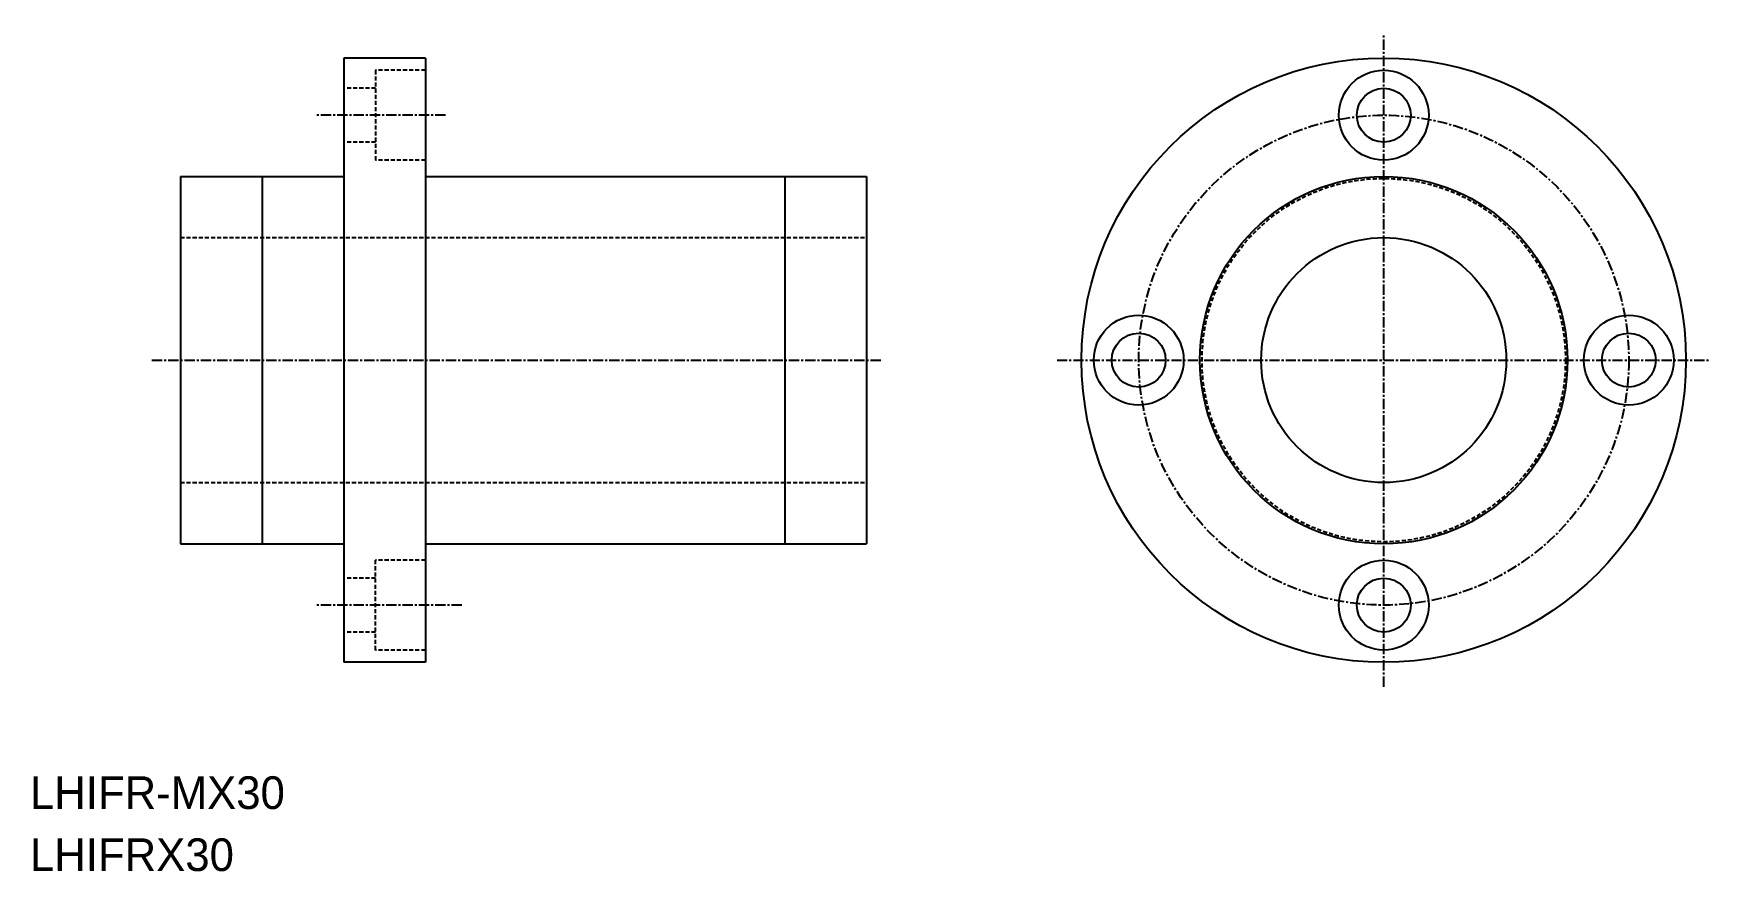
# Model space of a CAD drawing. Extents: x 232 to 438, y 142 to 245.
import ezdxf

# ---------------------------------------------------------------- set-up
doc = ezdxf.new("R2010")
doc.units = 0
doc.linetypes.add('CENTER', pattern=[2, 1.25, -0.25, 0.25, -0.25])
doc.linetypes.add('DASHED', pattern=[0.75, 0.5, -0.25])
doc.layers.get('0').update_dxf_attribs({"linetype": 'CONTINUOUS'})
doc.layers.add('CENTER', color=1, linetype='CENTER')

msp = doc.modelspace()

# ---------------------------------------------------------------- linework, layer by layer
at = {"color": 7, "linetype": 'CONTINUOUS'}
for p, q in [((270.35, 241.99), (270.35, 167.99)), ((280.35, 241.99), (270.35, 241.99)), ((280.35, 241.99), (280.35, 167.99)), ((250.35, 227.49), (270.35, 227.49)), ((250.35, 227.49), (250.35, 182.49)), ((260.35, 227.49), (260.35, 182.49)), ((280.35, 227.49), (334.35, 227.49)), ((324.35, 227.49), (324.35, 182.49)), ((334.35, 227.49), (334.35, 182.49)), ((250.35, 182.49), (270.35, 182.49)), ((280.35, 182.49), (334.35, 182.49)), ((280.35, 167.99), (270.35, 167.99))]:
    msp.add_line(p, q, dxfattribs=at)
at = {"color": 3, "linetype": 'DASHED'}
for p, q in [((274.25, 240.49), (274.25, 229.49)), ((280.35, 240.49), (274.25, 240.49)), ((274.25, 238.29), (270.35, 238.29)), ((274.25, 231.69), (270.35, 231.69)), ((280.35, 229.49), (274.25, 229.49)), ((250.35, 219.99), (334.35, 219.99)), ((250.35, 189.99), (334.35, 189.99)), ((280.35, 180.49), (274.25, 180.49)), ((274.25, 169.49), (274.25, 180.49)), ((274.25, 178.29), (270.35, 178.29)), ((274.25, 171.69), (270.35, 171.69)), ((280.35, 169.49), (274.25, 169.49))]:
    msp.add_line(p, q, dxfattribs=at)
at = {"color": 7, "linetype": 'CONTINUOUS'}
for centre, radius in [((397.67, 204.99), 37), ((397.67, 234.99), 5.5), ((397.67, 234.99), 3.3), ((397.67, 204.99), 22.5), ((397.67, 204.99), 15), ((367.67, 204.99), 5.5), ((427.67, 204.99), 5.5), ((367.67, 204.99), 3.3), ((427.67, 204.99), 3.3), ((397.67, 174.99), 5.5), ((397.67, 174.99), 3.3)]:
    msp.add_circle(centre, radius, dxfattribs=at)
at = {"color": 3, "linetype": 'DASHED'}
msp.add_circle((397.67, 204.99), 22.25, dxfattribs=at)
at = {"layer": 'CENTER', "color": 1, "linetype": 'CENTER'}
for p, q in [((397.67, 164.99), (397.67, 244.99)), ((282.79, 234.99), (266.79, 234.99)), ((246.85, 204.99), (336.35, 204.99)), ((357.67, 204.99), (437.67, 204.99)), ((284.79, 174.99), (266.79, 174.99))]:
    msp.add_line(p, q, dxfattribs=at)
msp.add_circle((397.67, 204.99), 30, dxfattribs=at)

# ---------------------------------------------------------------- texts
at = {"color": 7, "linetype": 'CONTINUOUS'}
for s, p in [('LHIFR-MX30', (231.93, 150.02)), ('LHIFRX30', (231.93, 142.42))]:
    msp.add_text(s, height=4, dxfattribs=at).set_placement(p)

doc.saveas('drawing.dxf')
